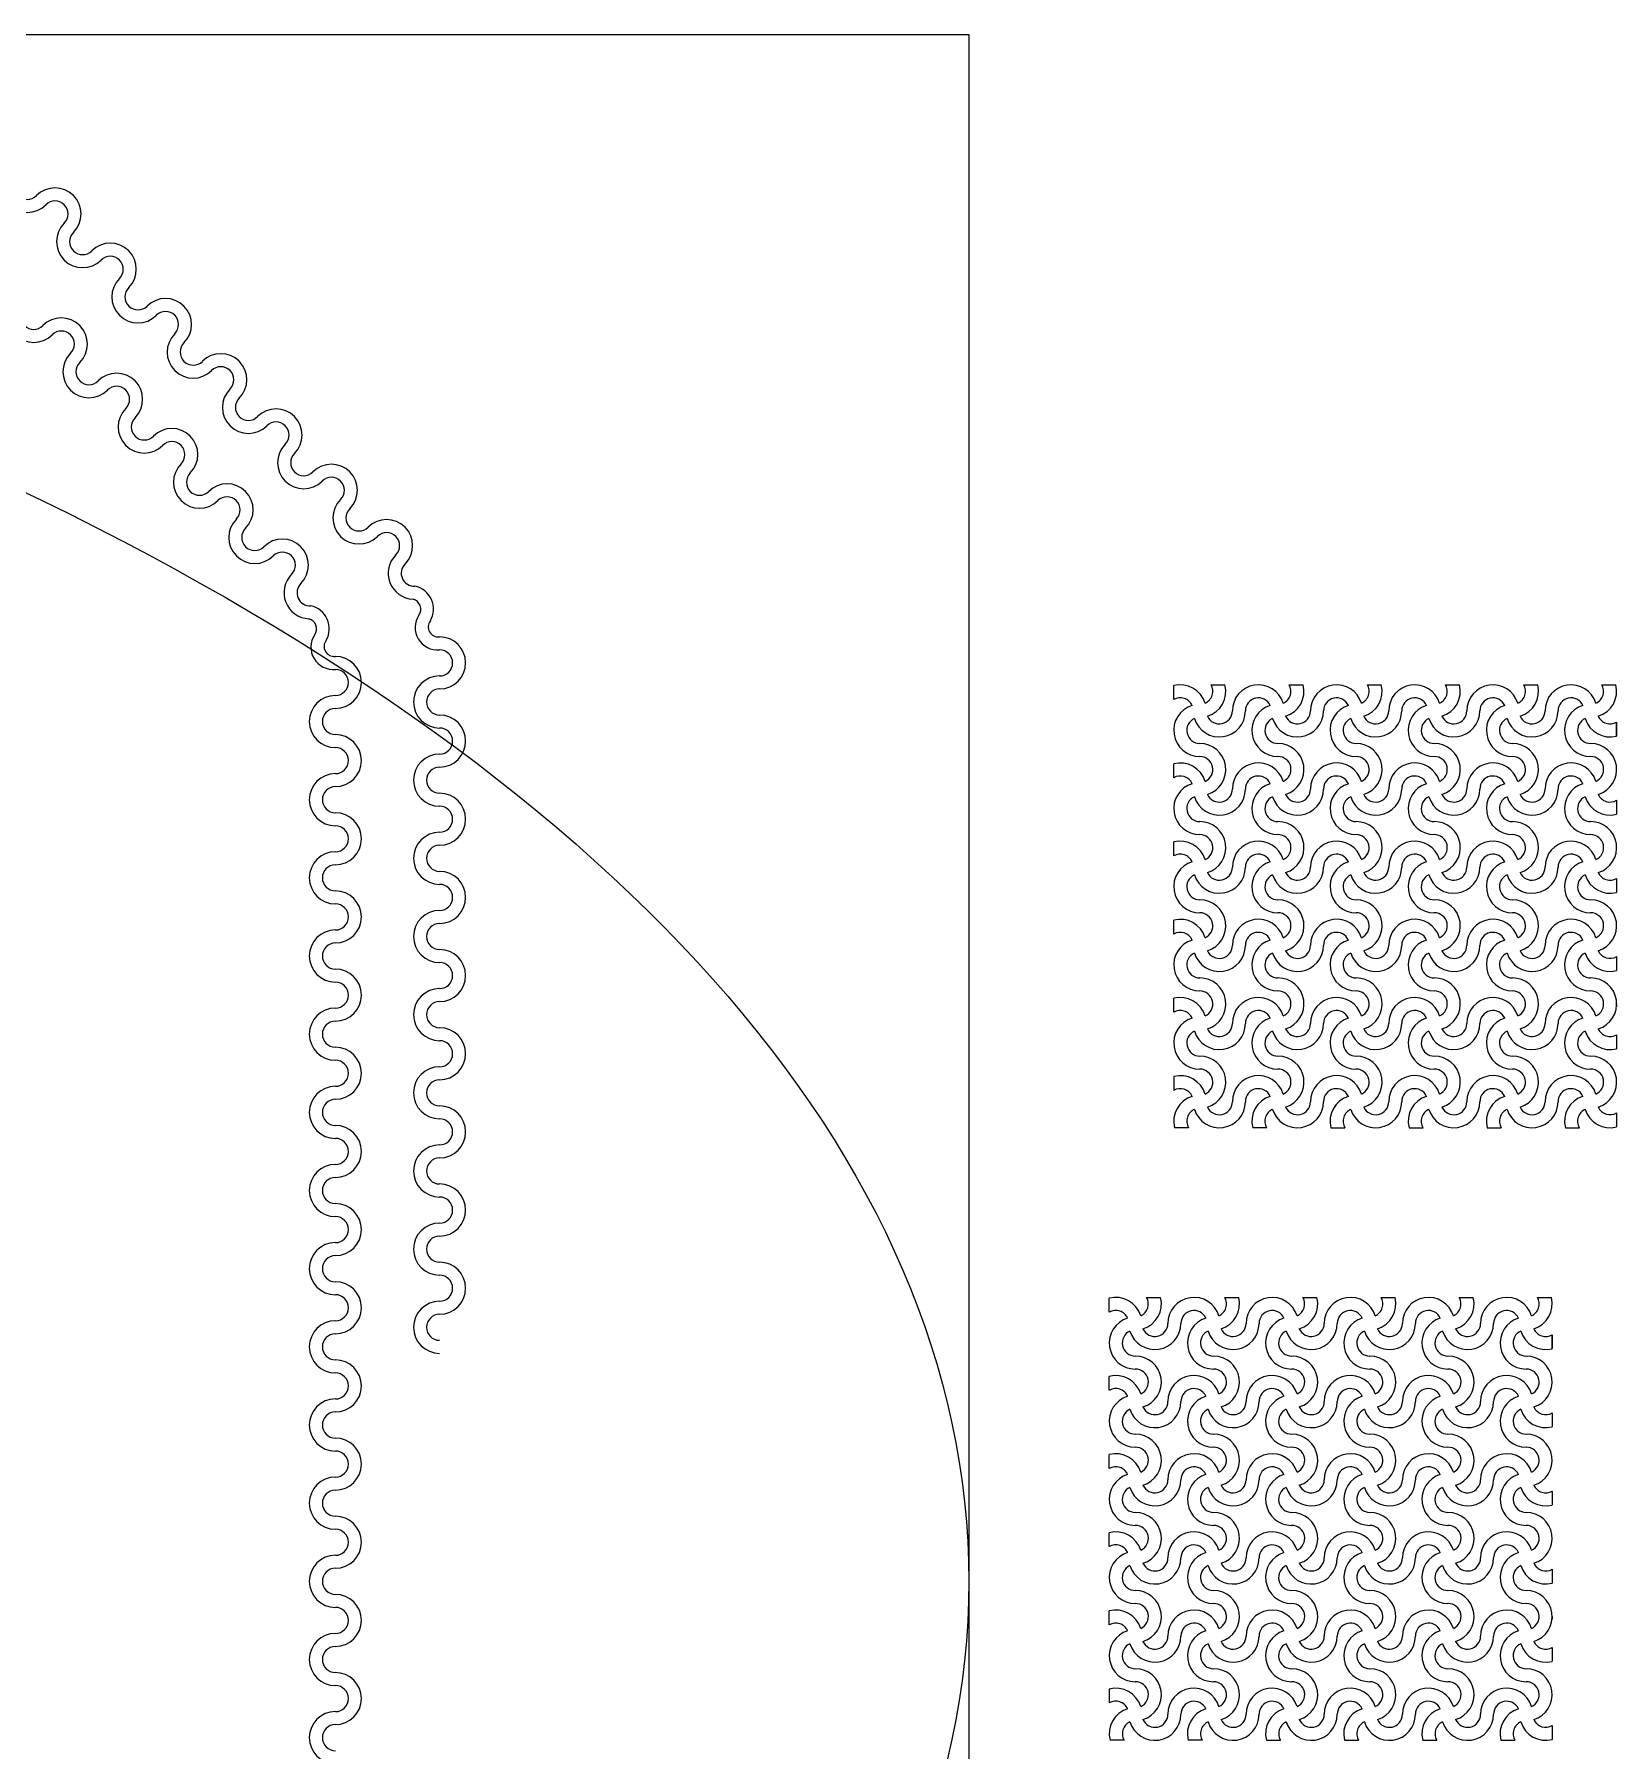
# Model space of a CAD drawing. Header units: millimetres. Extents: x 52779 to 53000, y 16171 to 16272.
# Drawn here: x 52950.6 to 52999.2, y 16213.3 to 16266 of the extents above; entities that cross this region are included whole.
import ezdxf

# ---------------------------------------------------------------- set-up
doc = ezdxf.new("R2010")
doc.units = ezdxf.units.MM
doc.header["$MEASUREMENT"] = 0
doc.layers.get('0').update_dxf_attribs({"color": 6})
doc.layers.add('MASK_1', color=255, linetype='Continuous')

msp = doc.modelspace()

# ---------------------------------------------------------------- linework, layer by layer
at = {"color": 0}
for p, q in [((52985.563, 16245.617), (52985.563, 16246.046)), ((52986.71, 16246.071), (52987.138, 16246.071)), ((52989.11, 16246.071), (52989.538, 16246.071)), ((52991.51, 16246.071), (52991.938, 16246.071)), ((52993.91, 16246.071), (52994.338, 16246.071)), ((52996.31, 16246.071), (52996.738, 16246.071)), ((52998.71, 16246.071), (52999.138, 16246.071)), ((52999.163, 16244.496), (52999.163, 16244.925)), ((52999.163, 16244.925), (52999.163, 16244.496)), ((52985.563, 16243.217), (52985.563, 16243.646)), ((52999.163, 16242.525), (52999.163, 16242.096)), ((52985.563, 16240.817), (52985.563, 16241.246)), ((52999.163, 16240.125), (52999.163, 16239.696)), ((52985.563, 16238.417), (52985.563, 16238.846)), ((52999.163, 16237.725), (52999.163, 16237.296)), ((52985.563, 16236.017), (52985.563, 16236.446)), ((52999.163, 16236.271), (52999.163, 16236.186)), ((52999.163, 16235.325), (52999.163, 16234.896)), ((52985.563, 16234.046), (52985.563, 16233.617)), ((52999.163, 16232.925), (52999.163, 16232.496)), ((52986.017, 16232.471), (52985.589, 16232.471)), ((52988.417, 16232.471), (52987.989, 16232.471)), ((52990.389, 16232.471), (52990.817, 16232.471)), ((52992.789, 16232.471), (52993.217, 16232.471)), ((52995.189, 16232.471), (52995.617, 16232.471)), ((52997.589, 16232.471), (52998.017, 16232.471)), ((52983.584, 16226.809), (52983.584, 16227.237)), ((52984.73, 16227.262), (52985.158, 16227.262)), ((52987.13, 16227.262), (52987.558, 16227.262)), ((52989.53, 16227.262), (52989.958, 16227.262)), ((52991.93, 16227.262), (52992.358, 16227.262)), ((52994.33, 16227.262), (52994.758, 16227.262)), ((52996.73, 16227.262), (52997.158, 16227.262)), ((52997.184, 16225.688), (52997.184, 16226.116)), ((52997.184, 16226.116), (52997.184, 16225.688)), ((52983.584, 16224.409), (52983.584, 16224.837)), ((52997.184, 16223.716), (52997.184, 16223.288)), ((52983.584, 16222.009), (52983.584, 16222.437)), ((52997.184, 16221.316), (52997.184, 16220.888)), ((52983.584, 16219.609), (52983.584, 16220.037)), ((52997.184, 16218.916), (52997.184, 16218.488)), ((52983.584, 16217.209), (52983.584, 16217.637)), ((52997.184, 16217.462), (52997.184, 16217.378)), ((52997.184, 16216.516), (52997.184, 16216.088)), ((52983.584, 16215.237), (52983.584, 16214.809)), ((52997.184, 16214.116), (52997.184, 16213.688)), ((52984.037, 16213.662), (52983.609, 16213.662)), ((52986.437, 16213.662), (52986.009, 16213.662)), ((52988.409, 16213.662), (52988.837, 16213.662)), ((52990.809, 16213.662), (52991.237, 16213.662)), ((52993.209, 16213.662), (52993.637, 16213.662)), ((52995.609, 16213.662), (52996.037, 16213.662))]:
    msp.add_line(p, q, dxfattribs=at)
msp.add_lwpolyline([(52779.271, 16266.044), (52979.271, 16266.044), (52979.271, 16171.044), (52779.271, 16171.044)], close=True)
msp.add_ellipse((52879.271, 16218.544), major_axis=(100, 0), ratio=0.475)
at = {"layer": 'MASK_1'}
for centre, radius, start, end in [((52950.365, 16261.377), 0.8, 135, 315), ((52950.365, 16261.377), 0.4, 135, 315), ((52951.214, 16260.529), 0.8, 315, 135), ((52951.214, 16260.529), 0.4, 315, 135), ((52952.063, 16259.68), 0.8, 135, 315), ((52952.063, 16259.68), 0.4, 135, 315), ((52952.911, 16258.832), 0.8, 315, 135), ((52952.911, 16258.832), 0.4, 315, 135), ((52953.76, 16257.983), 0.8, 135, 315), ((52953.76, 16257.983), 0.4, 135, 315), ((52950.56, 16257.383), 0.8, 135, 315), ((52950.56, 16257.383), 0.4, 135, 315), ((52954.608, 16257.135), 0.8, 315, 135), ((52954.608, 16257.135), 0.4, 315, 135), ((52951.408, 16256.535), 0.8, 315, 135), ((52951.408, 16256.535), 0.4, 315, 135), ((52955.457, 16256.286), 0.8, 135, 315), ((52955.457, 16256.286), 0.4, 135, 315), ((52952.257, 16255.686), 0.8, 135, 315), ((52952.257, 16255.686), 0.4, 135, 315), ((52956.305, 16255.438), 0.8, 315, 135), ((52953.105, 16254.838), 0.8, 315, 135), ((52956.305, 16255.438), 0.4, 315, 135), ((52953.105, 16254.838), 0.4, 315, 135), ((52957.154, 16254.589), 0.8, 135, 315), ((52957.154, 16254.589), 0.4, 135, 315), ((52953.954, 16253.989), 0.8, 135, 315), ((52953.954, 16253.989), 0.4, 135, 315), ((52958.002, 16253.741), 0.8, 315, 135), ((52954.802, 16253.141), 0.8, 315, 135), ((52958.002, 16253.741), 0.4, 315, 135), ((52954.802, 16253.141), 0.4, 315, 135), ((52958.851, 16252.892), 0.8, 135, 315), ((52955.651, 16252.292), 0.8, 135, 315), ((52958.851, 16252.892), 0.4, 135, 315), ((52959.699, 16252.044), 0.8, 315, 135), ((52955.651, 16252.292), 0.4, 135, 315), ((52956.499, 16251.444), 0.8, 315, 135), ((52959.699, 16252.044), 0.4, 315, 135), ((52956.499, 16251.444), 0.4, 315, 135), ((52960.548, 16251.195), 0.8, 135, 315), ((52957.348, 16250.595), 0.8, 135, 315), ((52960.548, 16251.195), 0.4, 135, 315), ((52961.396, 16250.346), 0.8, 315, 135), ((52957.348, 16250.595), 0.4, 135, 315), ((52961.396, 16250.346), 0.4, 315, 135), ((52958.196, 16249.746), 0.8, 315, 135), ((52958.196, 16249.746), 0.4, 315, 135), ((52962.245, 16249.498), 0.8, 135, 267.3559), ((52962.245, 16249.498), 0.4, 135, 272.9973), ((52959.045, 16248.898), 0.8, 135, 267.3559), ((52959.045, 16248.898), 0.4, 135, 272.9973), ((52962.117, 16248.395), 0.719, 330.1499, 78.0765), ((52958.917, 16247.795), 0.719, 330.1499, 78.0765), ((52962.126, 16248.391), 0.319, 325.6471, 75.1146), ((52958.926, 16247.791), 0.319, 325.6471, 75.1146), ((52962.96, 16247.829), 0.687, 146.2116, 275.2059), ((52962.984, 16247.85), 0.308, 142.3645, 277.1557), ((52959.76, 16247.229), 0.687, 146.2116, 275.2059), ((52959.784, 16247.25), 0.308, 142.3645, 277.1557), ((52963.023, 16246.744), 0.8, 270, 90), ((52959.823, 16246.144), 0.8, 270, 90), ((52963.023, 16246.744), 0.4, 270, 90), ((52959.823, 16246.144), 0.4, 270, 90), ((52963.023, 16245.544), 0.8, 90, 270), ((52963.023, 16245.544), 0.4, 90, 270), ((52985.763, 16245.271), 0.8, 17.1144, 104.4775), ((52986.363, 16245.871), 0.4, 294.2952, 30), ((52986.363, 16245.871), 0.8, 287.1144, 14.4775), ((52988.163, 16245.271), 0.8, 17.1144, 180), ((52988.763, 16245.871), 0.4, 294.2952, 30), ((52988.763, 16245.871), 0.8, 287.1144, 14.4775), ((52990.563, 16245.271), 0.8, 17.1144, 180), ((52991.163, 16245.871), 0.4, 294.2952, 30), ((52991.163, 16245.871), 0.8, 287.1144, 14.4775), ((52992.963, 16245.271), 0.8, 17.1144, 180), ((52993.563, 16245.871), 0.4, 294.2952, 30), ((52993.563, 16245.871), 0.8, 287.1144, 14.4775), ((52995.363, 16245.271), 0.8, 17.1144, 180), ((52995.963, 16245.871), 0.4, 294.2952, 30), ((52995.963, 16245.871), 0.8, 287.1144, 14.4775), ((52997.763, 16245.271), 0.8, 17.1144, 180), ((52998.363, 16245.871), 0.4, 294.2952, 30), ((52998.363, 16245.871), 0.8, 287.1144, 14.4775), ((52959.823, 16244.944), 0.8, 90, 270), ((52959.823, 16244.944), 0.4, 90, 270), ((52985.763, 16245.271), 0.4, 24.2952, 120), ((52986.363, 16244.671), 0.8, 107.1144, 270), ((52988.163, 16245.271), 0.4, 24.2952, 180), ((52988.763, 16244.671), 0.8, 107.1144, 270), ((52990.563, 16245.271), 0.4, 24.2952, 180), ((52991.163, 16244.671), 0.8, 107.1144, 270), ((52992.963, 16245.271), 0.4, 24.2952, 180), ((52993.563, 16244.671), 0.8, 107.1144, 270), ((52995.363, 16245.271), 0.4, 24.2952, 180), ((52995.963, 16244.671), 0.8, 107.1144, 270), ((52997.763, 16245.271), 0.4, 24.2952, 180), ((52998.363, 16244.671), 0.8, 107.1144, 270), ((52963.023, 16244.344), 0.8, 270, 90), ((52986.363, 16244.671), 0.4, 114.2952, 270), ((52986.963, 16245.271), 0.8, 197.1144, 0), ((52986.963, 16245.271), 0.4, 204.2952, 0), ((52988.763, 16244.671), 0.4, 114.2952, 270), ((52989.363, 16245.271), 0.8, 197.1144, 0), ((52989.363, 16245.271), 0.4, 204.2952, 0), ((52991.163, 16244.671), 0.4, 114.2952, 270), ((52991.763, 16245.271), 0.8, 197.1144, 0), ((52991.763, 16245.271), 0.4, 204.2952, 0), ((52993.563, 16244.671), 0.4, 114.2952, 270), ((52994.163, 16245.271), 0.8, 197.1144, 0), ((52994.163, 16245.271), 0.4, 204.2952, 0), ((52995.963, 16244.671), 0.4, 114.2952, 270), ((52996.563, 16245.271), 0.8, 197.1144, 0), ((52996.563, 16245.271), 0.4, 204.2952, 0), ((52998.363, 16244.671), 0.4, 114.2952, 270), ((52998.963, 16245.271), 0.8, 197.1144, 284.4775), ((52998.963, 16245.271), 0.4, 204.2952, 300), ((52959.823, 16243.744), 0.8, 270, 90), ((52963.023, 16244.344), 0.4, 270, 90), ((52986.363, 16243.471), 0.8, 287.1144, 90), ((52988.763, 16243.471), 0.8, 287.1144, 90), ((52991.163, 16243.471), 0.8, 287.1144, 90), ((52993.563, 16243.471), 0.8, 287.1144, 90), ((52995.963, 16243.471), 0.8, 287.1144, 90), ((52998.363, 16243.471), 0.8, 287.1144, 90), ((52959.823, 16243.744), 0.4, 270, 90), ((52963.023, 16243.144), 0.8, 90, 270), ((52986.363, 16243.471), 0.4, 294.2952, 90), ((52988.763, 16243.471), 0.4, 294.2952, 90), ((52991.163, 16243.471), 0.4, 294.2952, 90), ((52993.563, 16243.471), 0.4, 294.2952, 90), ((52995.963, 16243.471), 0.4, 294.2952, 90), ((52998.363, 16243.471), 0.4, 294.2952, 90), ((52959.823, 16242.544), 0.8, 90, 270), ((52963.023, 16243.144), 0.4, 90, 270), ((52985.763, 16242.871), 0.8, 17.1144, 104.4775), ((52985.763, 16242.871), 0.4, 24.2952, 120), ((52988.163, 16242.871), 0.8, 17.1144, 180), ((52988.163, 16242.871), 0.4, 24.2952, 180), ((52990.563, 16242.871), 0.8, 17.1144, 180), ((52990.563, 16242.871), 0.4, 24.2952, 180), ((52992.963, 16242.871), 0.8, 17.1144, 180), ((52992.963, 16242.871), 0.4, 24.2952, 180), ((52995.363, 16242.871), 0.8, 17.1144, 180), ((52995.363, 16242.871), 0.4, 24.2952, 180), ((52997.763, 16242.871), 0.8, 17.1144, 180), ((52997.763, 16242.871), 0.4, 24.2952, 180), ((52959.823, 16242.544), 0.4, 90, 270), ((52963.023, 16241.944), 0.8, 270, 90), ((52986.363, 16242.271), 0.8, 107.1144, 270), ((52986.963, 16242.871), 0.8, 197.1144, 0), ((52986.963, 16242.871), 0.4, 204.2952, 0), ((52988.763, 16242.271), 0.8, 107.1144, 270), ((52989.363, 16242.871), 0.8, 197.1144, 0), ((52989.363, 16242.871), 0.4, 204.2952, 0), ((52991.163, 16242.271), 0.8, 107.1144, 270), ((52991.763, 16242.871), 0.8, 197.1144, 0), ((52991.763, 16242.871), 0.4, 204.2952, 0), ((52993.563, 16242.271), 0.8, 107.1144, 270), ((52994.163, 16242.871), 0.8, 197.1144, 0), ((52994.163, 16242.871), 0.4, 204.2952, 0), ((52995.963, 16242.271), 0.8, 107.1144, 270), ((52996.563, 16242.871), 0.8, 197.1144, 0), ((52996.563, 16242.871), 0.4, 204.2952, 0), ((52998.363, 16242.271), 0.8, 107.1144, 270), ((52998.963, 16242.871), 0.4, 204.2952, 300), ((52959.823, 16241.344), 0.8, 270, 90), ((52963.023, 16241.944), 0.4, 270, 90), ((52986.363, 16242.271), 0.4, 114.2952, 270), ((52988.763, 16242.271), 0.4, 114.2952, 270), ((52991.163, 16242.271), 0.4, 114.2952, 270), ((52993.563, 16242.271), 0.4, 114.2952, 270), ((52995.963, 16242.271), 0.4, 114.2952, 270), ((52998.363, 16242.271), 0.4, 114.2952, 270), ((52998.963, 16242.871), 0.8, 197.1144, 284.4775), ((52959.823, 16241.344), 0.4, 270, 90), ((52986.363, 16241.071), 0.8, 287.1144, 90), ((52988.763, 16241.071), 0.8, 287.1144, 90), ((52991.163, 16241.071), 0.8, 287.1144, 90), ((52993.563, 16241.071), 0.8, 287.1144, 90), ((52995.963, 16241.071), 0.8, 287.1144, 90), ((52998.363, 16241.071), 0.8, 287.1144, 90), ((52963.023, 16240.744), 0.8, 90, 270), ((52963.023, 16240.744), 0.4, 90, 270), ((52985.763, 16240.471), 0.8, 17.1144, 104.4775), ((52986.363, 16241.071), 0.4, 294.2952, 90), ((52988.163, 16240.471), 0.8, 17.1144, 180), ((52988.763, 16241.071), 0.4, 294.2952, 90), ((52990.563, 16240.471), 0.8, 17.1144, 180), ((52991.163, 16241.071), 0.4, 294.2952, 90), ((52992.963, 16240.471), 0.8, 17.1144, 180), ((52993.563, 16241.071), 0.4, 294.2952, 90), ((52995.363, 16240.471), 0.8, 17.1144, 180), ((52995.963, 16241.071), 0.4, 294.2952, 90), ((52997.763, 16240.471), 0.8, 17.1144, 180), ((52998.363, 16241.071), 0.4, 294.2952, 90), ((52959.823, 16240.144), 0.8, 90, 270), ((52985.763, 16240.471), 0.4, 24.2952, 120), ((52986.363, 16239.871), 0.8, 107.1144, 270), ((52988.163, 16240.471), 0.4, 24.2952, 180), ((52988.763, 16239.871), 0.8, 107.1144, 270), ((52990.563, 16240.471), 0.4, 24.2952, 180), ((52991.163, 16239.871), 0.8, 107.1144, 270), ((52992.963, 16240.471), 0.4, 24.2952, 180), ((52993.563, 16239.871), 0.8, 107.1144, 270), ((52995.363, 16240.471), 0.4, 24.2952, 180), ((52995.963, 16239.871), 0.8, 107.1144, 270), ((52997.763, 16240.471), 0.4, 24.2952, 180), ((52998.363, 16239.871), 0.8, 107.1144, 270), ((52959.823, 16240.144), 0.4, 90, 270), ((52963.023, 16239.544), 0.8, 270, 90), ((52986.363, 16239.871), 0.4, 114.2952, 270), ((52986.963, 16240.471), 0.8, 197.1144, 0), ((52986.963, 16240.471), 0.4, 204.2952, 0), ((52988.763, 16239.871), 0.4, 114.2952, 270), ((52989.363, 16240.471), 0.8, 197.1144, 0), ((52989.363, 16240.471), 0.4, 204.2952, 0), ((52991.163, 16239.871), 0.4, 114.2952, 270), ((52991.763, 16240.471), 0.8, 197.1144, 0), ((52991.763, 16240.471), 0.4, 204.2952, 0), ((52993.563, 16239.871), 0.4, 114.2952, 270), ((52994.163, 16240.471), 0.8, 197.1144, 0), ((52994.163, 16240.471), 0.4, 204.2952, 0), ((52995.963, 16239.871), 0.4, 114.2952, 270), ((52996.563, 16240.471), 0.8, 197.1144, 0), ((52996.563, 16240.471), 0.4, 204.2952, 0), ((52998.363, 16239.871), 0.4, 114.2952, 270), ((52998.963, 16240.471), 0.8, 197.1144, 284.4775), ((52998.963, 16240.471), 0.4, 204.2952, 300), ((52959.823, 16238.944), 0.8, 270, 90), ((52963.023, 16239.544), 0.4, 270, 90), ((52959.823, 16238.944), 0.4, 270, 90), ((52963.023, 16238.344), 0.8, 90, 270), ((52986.363, 16238.671), 0.8, 287.1144, 90), ((52986.363, 16238.671), 0.4, 294.2952, 90), ((52988.763, 16238.671), 0.8, 287.1144, 90), ((52988.763, 16238.671), 0.4, 294.2952, 90), ((52991.163, 16238.671), 0.8, 287.1144, 90), ((52991.163, 16238.671), 0.4, 294.2952, 90), ((52993.563, 16238.671), 0.8, 287.1144, 90), ((52993.563, 16238.671), 0.4, 294.2952, 90), ((52995.963, 16238.671), 0.8, 287.1144, 90), ((52995.963, 16238.671), 0.4, 294.2952, 90), ((52998.363, 16238.671), 0.8, 287.1144, 90), ((52998.363, 16238.671), 0.4, 294.2952, 90), ((52959.823, 16237.744), 0.8, 90, 270), ((52963.023, 16238.344), 0.4, 90, 270), ((52985.763, 16238.071), 0.8, 17.1144, 104.4775), ((52985.763, 16238.071), 0.4, 24.2952, 120), ((52988.163, 16238.071), 0.8, 17.1144, 180), ((52988.163, 16238.071), 0.4, 24.2952, 180), ((52990.563, 16238.071), 0.8, 17.1144, 180), ((52990.563, 16238.071), 0.4, 24.2952, 180), ((52992.963, 16238.071), 0.8, 17.1144, 180), ((52992.963, 16238.071), 0.4, 24.2952, 180), ((52995.363, 16238.071), 0.8, 17.1144, 180), ((52995.363, 16238.071), 0.4, 24.2952, 180), ((52997.763, 16238.071), 0.8, 17.1144, 180), ((52997.763, 16238.071), 0.4, 24.2952, 180), ((52959.823, 16237.744), 0.4, 90, 270), ((52963.023, 16237.144), 0.8, 270, 90), ((52986.363, 16237.471), 0.8, 107.1144, 270), ((52986.963, 16238.071), 0.8, 197.1144, 0), ((52986.963, 16238.071), 0.4, 204.2952, 0), ((52988.763, 16237.471), 0.8, 107.1144, 270), ((52989.363, 16238.071), 0.8, 197.1144, 0), ((52989.363, 16238.071), 0.4, 204.2952, 0), ((52991.163, 16237.471), 0.8, 107.1144, 270), ((52991.763, 16238.071), 0.8, 197.1144, 0), ((52991.763, 16238.071), 0.4, 204.2952, 0), ((52993.563, 16237.471), 0.8, 107.1144, 270), ((52994.163, 16238.071), 0.8, 197.1144, 0), ((52994.163, 16238.071), 0.4, 204.2952, 0), ((52995.963, 16237.471), 0.8, 107.1144, 270), ((52996.563, 16238.071), 0.8, 197.1144, 0), ((52996.563, 16238.071), 0.4, 204.2952, 0), ((52998.363, 16237.471), 0.8, 107.1144, 270), ((52963.023, 16237.144), 0.4, 270, 90), ((52986.363, 16237.471), 0.4, 114.2952, 270), ((52988.763, 16237.471), 0.4, 114.2952, 270), ((52991.163, 16237.471), 0.4, 114.2952, 270), ((52993.563, 16237.471), 0.4, 114.2952, 270), ((52995.963, 16237.471), 0.4, 114.2952, 270), ((52998.363, 16237.471), 0.4, 114.2952, 270), ((52998.963, 16238.071), 0.8, 197.1144, 284.4775), ((52998.963, 16238.071), 0.4, 204.2952, 300), ((52959.823, 16236.544), 0.8, 270, 90), ((52959.823, 16236.544), 0.4, 270, 90), ((52986.363, 16236.271), 0.8, 287.1144, 90), ((52988.763, 16236.271), 0.8, 287.1144, 90), ((52991.163, 16236.271), 0.8, 287.1144, 90), ((52993.563, 16236.271), 0.8, 287.1144, 90), ((52995.963, 16236.271), 0.8, 287.1144, 90), ((52998.363, 16236.271), 0.8, 287.1144, 90), ((52963.023, 16235.944), 0.8, 90, 270), ((52963.023, 16235.944), 0.4, 90, 270), ((52985.763, 16235.671), 0.8, 17.1144, 104.4775), ((52986.363, 16236.271), 0.4, 294.2952, 90), ((52988.163, 16235.671), 0.8, 17.1144, 180), ((52988.763, 16236.271), 0.4, 294.2952, 90), ((52990.563, 16235.671), 0.8, 17.1144, 180), ((52991.163, 16236.271), 0.4, 294.2952, 90), ((52992.963, 16235.671), 0.8, 17.1144, 180), ((52993.563, 16236.271), 0.4, 294.2952, 90), ((52995.363, 16235.671), 0.8, 17.1144, 180), ((52995.963, 16236.271), 0.4, 294.2952, 90), ((52997.763, 16235.671), 0.8, 17.1144, 180), ((52998.363, 16236.271), 0.4, 294.2952, 90), ((52959.823, 16235.344), 0.8, 90, 270), ((52985.763, 16235.671), 0.4, 24.2952, 120), ((52986.363, 16235.071), 0.8, 107.1144, 270), ((52988.163, 16235.671), 0.4, 24.2952, 180), ((52988.763, 16235.071), 0.8, 107.1144, 270), ((52990.563, 16235.671), 0.4, 24.2952, 180), ((52991.163, 16235.071), 0.8, 107.1144, 270), ((52992.963, 16235.671), 0.4, 24.2952, 180), ((52993.563, 16235.071), 0.8, 107.1144, 270), ((52995.363, 16235.671), 0.4, 24.2952, 180), ((52995.963, 16235.071), 0.8, 107.1144, 270), ((52997.763, 16235.671), 0.4, 24.2952, 180), ((52998.363, 16235.071), 0.8, 107.1144, 270), ((52959.823, 16235.344), 0.4, 90, 270), ((52963.023, 16234.744), 0.8, 270, 90), ((52986.363, 16235.071), 0.4, 114.2952, 270), ((52986.963, 16235.671), 0.8, 197.1144, 0), ((52986.963, 16235.671), 0.4, 204.2952, 0), ((52988.763, 16235.071), 0.4, 114.2952, 270), ((52989.363, 16235.671), 0.8, 197.1144, 0), ((52989.363, 16235.671), 0.4, 204.2952, 0), ((52991.163, 16235.071), 0.4, 114.2952, 270), ((52991.763, 16235.671), 0.8, 197.1144, 0), ((52991.763, 16235.671), 0.4, 204.2952, 0), ((52993.563, 16235.071), 0.4, 114.2952, 270), ((52994.163, 16235.671), 0.8, 197.1144, 0), ((52994.163, 16235.671), 0.4, 204.2952, 0), ((52995.963, 16235.071), 0.4, 114.2952, 270), ((52996.563, 16235.671), 0.8, 197.1144, 0), ((52996.563, 16235.671), 0.4, 204.2952, 0), ((52998.363, 16235.071), 0.4, 114.2952, 270), ((52998.963, 16235.671), 0.8, 197.1144, 284.4775), ((52998.963, 16235.671), 0.4, 204.2952, 300), ((52959.823, 16234.144), 0.8, 270, 90), ((52963.023, 16234.744), 0.4, 270, 90), ((52959.823, 16234.144), 0.4, 270, 90), ((52963.023, 16233.544), 0.8, 90, 270), ((52986.363, 16233.871), 0.8, 287.1144, 90), ((52986.363, 16233.871), 0.4, 294.2952, 90), ((52988.763, 16233.871), 0.8, 287.1144, 90), ((52988.763, 16233.871), 0.4, 294.2952, 90), ((52991.163, 16233.871), 0.8, 287.1144, 90), ((52991.163, 16233.871), 0.4, 294.2952, 90), ((52993.563, 16233.871), 0.8, 287.1144, 90), ((52993.563, 16233.871), 0.4, 294.2952, 90), ((52995.963, 16233.871), 0.8, 287.1144, 90), ((52995.963, 16233.871), 0.4, 294.2952, 90), ((52998.363, 16233.871), 0.8, 287.1144, 90), ((52998.363, 16233.871), 0.4, 294.2952, 90), ((52959.823, 16232.944), 0.8, 90, 270), ((52963.023, 16233.544), 0.4, 90, 270), ((52985.763, 16233.271), 0.8, 17.1144, 104.4775), ((52988.163, 16233.271), 0.8, 17.1144, 180), ((52990.563, 16233.271), 0.8, 17.1144, 180), ((52992.963, 16233.271), 0.8, 17.1144, 180), ((52995.363, 16233.271), 0.8, 17.1144, 180), ((52997.763, 16233.271), 0.8, 17.1144, 180), ((52959.823, 16232.944), 0.4, 90, 270), ((52985.763, 16233.271), 0.4, 24.2952, 120), ((52986.363, 16232.671), 0.8, 107.1144, 194.4775), ((52986.963, 16233.271), 0.8, 197.1144, 0), ((52986.963, 16233.271), 0.4, 204.2952, 0), ((52988.163, 16233.271), 0.4, 24.2952, 180), ((52988.763, 16232.671), 0.8, 107.1144, 194.4775), ((52989.363, 16233.271), 0.8, 197.1144, 0), ((52989.363, 16233.271), 0.4, 204.2952, 0), ((52990.563, 16233.271), 0.4, 24.2952, 180), ((52991.163, 16232.671), 0.8, 107.1144, 194.4775), ((52991.763, 16233.271), 0.8, 197.1144, 0), ((52991.763, 16233.271), 0.4, 204.2952, 0), ((52992.963, 16233.271), 0.4, 24.2952, 180), ((52993.563, 16232.671), 0.8, 107.1144, 194.4775), ((52994.163, 16233.271), 0.8, 197.1144, 0), ((52994.163, 16233.271), 0.4, 204.2952, 0), ((52995.363, 16233.271), 0.4, 24.2952, 180), ((52995.963, 16232.671), 0.8, 107.1144, 194.4775), ((52996.563, 16233.271), 0.8, 197.1144, 0), ((52996.563, 16233.271), 0.4, 204.2952, 0), ((52997.763, 16233.271), 0.4, 24.2952, 180), ((52998.363, 16232.671), 0.8, 107.1144, 194.4775), ((52963.023, 16232.344), 0.8, 270, 90), ((52963.023, 16232.344), 0.4, 270, 90), ((52986.363, 16232.671), 0.4, 114.2952, 210), ((52988.763, 16232.671), 0.4, 114.2952, 210), ((52991.163, 16232.671), 0.4, 114.2952, 210), ((52993.563, 16232.671), 0.4, 114.2952, 210), ((52995.963, 16232.671), 0.4, 114.2952, 210), ((52998.363, 16232.671), 0.4, 114.2952, 210), ((52998.963, 16233.271), 0.8, 197.1144, 284.4775), ((52998.963, 16233.271), 0.4, 204.2952, 300), ((52959.823, 16231.744), 0.8, 270, 90), ((52959.823, 16231.744), 0.4, 270, 90), ((52963.023, 16231.144), 0.8, 90, 270), ((52959.823, 16230.544), 0.8, 90, 270), ((52963.023, 16231.144), 0.4, 90, 270), ((52959.823, 16230.544), 0.4, 90, 270), ((52963.023, 16229.944), 0.8, 270, 90), ((52959.823, 16229.344), 0.8, 270, 90), ((52963.023, 16229.944), 0.4, 270, 90), ((52959.823, 16229.344), 0.4, 270, 90), ((52963.023, 16228.744), 0.8, 90, 270), ((52963.023, 16228.744), 0.4, 90, 270), ((52959.823, 16228.144), 0.8, 90, 270), ((52959.823, 16228.144), 0.4, 90, 270), ((52963.023, 16227.544), 0.8, 270, 90), ((52963.023, 16227.544), 0.4, 270, 90), ((52959.823, 16226.944), 0.8, 270, 90), ((52959.823, 16226.944), 0.4, 270, 90), ((52963.023, 16226.344), 0.8, 90, 270), ((52983.784, 16226.462), 0.8, 17.1144, 104.4775), ((52983.784, 16226.462), 0.4, 24.2952, 120), ((52984.384, 16227.062), 0.4, 294.2952, 30), ((52984.384, 16227.062), 0.8, 287.1144, 14.4775), ((52986.184, 16226.462), 0.8, 17.1144, 180), ((52986.184, 16226.462), 0.4, 24.2952, 180), ((52986.784, 16227.062), 0.4, 294.2952, 30), ((52986.784, 16227.062), 0.8, 287.1144, 14.4775), ((52988.584, 16226.462), 0.8, 17.1144, 180), ((52988.584, 16226.462), 0.4, 24.2952, 180), ((52989.184, 16227.062), 0.4, 294.2952, 30), ((52989.184, 16227.062), 0.8, 287.1144, 14.4775), ((52990.984, 16226.462), 0.8, 17.1144, 180), ((52990.984, 16226.462), 0.4, 24.2952, 180), ((52991.584, 16227.062), 0.4, 294.2952, 30), ((52991.584, 16227.062), 0.8, 287.1144, 14.4775), ((52993.384, 16226.462), 0.8, 17.1144, 180), ((52993.384, 16226.462), 0.4, 24.2952, 180), ((52993.984, 16227.062), 0.4, 294.2952, 30), ((52993.984, 16227.062), 0.8, 287.1144, 14.4775), ((52995.784, 16226.462), 0.8, 17.1144, 180), ((52995.784, 16226.462), 0.4, 24.2952, 180), ((52996.384, 16227.062), 0.4, 294.2952, 30), ((52996.384, 16227.062), 0.8, 287.1144, 14.4775), ((52959.823, 16225.744), 0.8, 90, 270), ((52963.023, 16226.344), 0.4, 90, 270), ((52984.384, 16225.862), 0.8, 107.1144, 270), ((52984.984, 16226.462), 0.8, 197.1144, 0), ((52984.984, 16226.462), 0.4, 204.2952, 0), ((52986.784, 16225.862), 0.8, 107.1144, 270), ((52987.384, 16226.462), 0.8, 197.1144, 0), ((52987.384, 16226.462), 0.4, 204.2952, 0), ((52989.184, 16225.862), 0.8, 107.1144, 270), ((52989.784, 16226.462), 0.8, 197.1144, 0), ((52989.784, 16226.462), 0.4, 204.2952, 0), ((52991.584, 16225.862), 0.8, 107.1144, 270), ((52992.184, 16226.462), 0.8, 197.1144, 0), ((52992.184, 16226.462), 0.4, 204.2952, 0), ((52993.984, 16225.862), 0.8, 107.1144, 270), ((52994.584, 16226.462), 0.8, 197.1144, 0), ((52994.584, 16226.462), 0.4, 204.2952, 0), ((52996.384, 16225.862), 0.8, 107.1144, 270), ((52959.823, 16225.744), 0.4, 90, 270), ((52984.384, 16225.862), 0.4, 114.2952, 270), ((52986.784, 16225.862), 0.4, 114.2952, 270), ((52989.184, 16225.862), 0.4, 114.2952, 270), ((52991.584, 16225.862), 0.4, 114.2952, 270), ((52993.984, 16225.862), 0.4, 114.2952, 270), ((52996.384, 16225.862), 0.4, 114.2952, 270), ((52996.984, 16226.462), 0.8, 197.1144, 284.4775), ((52996.984, 16226.462), 0.4, 204.2952, 300), ((52959.823, 16224.544), 0.8, 270, 90), ((52984.384, 16224.662), 0.8, 287.1144, 90), ((52986.784, 16224.662), 0.8, 287.1144, 90), ((52989.184, 16224.662), 0.8, 287.1144, 90), ((52991.584, 16224.662), 0.8, 287.1144, 90), ((52993.984, 16224.662), 0.8, 287.1144, 90), ((52996.384, 16224.662), 0.8, 287.1144, 90), ((52959.823, 16224.544), 0.4, 270, 90), ((52983.784, 16224.062), 0.8, 17.1144, 104.4775), ((52984.384, 16224.662), 0.4, 294.2952, 90), ((52986.184, 16224.062), 0.8, 17.1144, 180), ((52986.784, 16224.662), 0.4, 294.2952, 90), ((52988.584, 16224.062), 0.8, 17.1144, 180), ((52989.184, 16224.662), 0.4, 294.2952, 90), ((52990.984, 16224.062), 0.8, 17.1144, 180), ((52991.584, 16224.662), 0.4, 294.2952, 90), ((52993.384, 16224.062), 0.8, 17.1144, 180), ((52993.984, 16224.662), 0.4, 294.2952, 90), ((52995.784, 16224.062), 0.8, 17.1144, 180), ((52996.384, 16224.662), 0.4, 294.2952, 90), ((52983.784, 16224.062), 0.4, 24.2952, 120), ((52984.384, 16223.462), 0.8, 107.1144, 270), ((52986.184, 16224.062), 0.4, 24.2952, 180), ((52986.784, 16223.462), 0.8, 107.1144, 270), ((52988.584, 16224.062), 0.4, 24.2952, 180), ((52989.184, 16223.462), 0.8, 107.1144, 270), ((52990.984, 16224.062), 0.4, 24.2952, 180), ((52991.584, 16223.462), 0.8, 107.1144, 270), ((52993.384, 16224.062), 0.4, 24.2952, 180), ((52993.984, 16223.462), 0.8, 107.1144, 270), ((52995.784, 16224.062), 0.4, 24.2952, 180), ((52996.384, 16223.462), 0.8, 107.1144, 270), ((52959.823, 16223.344), 0.8, 90, 270), ((52959.823, 16223.344), 0.4, 90, 270), ((52984.384, 16223.462), 0.4, 114.2952, 270), ((52984.984, 16224.062), 0.8, 197.1144, 0), ((52984.984, 16224.062), 0.4, 204.2952, 0), ((52986.784, 16223.462), 0.4, 114.2952, 270), ((52987.384, 16224.062), 0.8, 197.1144, 0), ((52987.384, 16224.062), 0.4, 204.2952, 0), ((52989.184, 16223.462), 0.4, 114.2952, 270), ((52989.784, 16224.062), 0.8, 197.1144, 0), ((52989.784, 16224.062), 0.4, 204.2952, 0), ((52991.584, 16223.462), 0.4, 114.2952, 270), ((52992.184, 16224.062), 0.8, 197.1144, 0), ((52992.184, 16224.062), 0.4, 204.2952, 0), ((52993.984, 16223.462), 0.4, 114.2952, 270), ((52994.584, 16224.062), 0.8, 197.1144, 0), ((52994.584, 16224.062), 0.4, 204.2952, 0), ((52996.384, 16223.462), 0.4, 114.2952, 270), ((52996.984, 16224.062), 0.8, 197.1144, 284.4775), ((52996.984, 16224.062), 0.4, 204.2952, 300), ((52959.823, 16222.144), 0.8, 270, 90), ((52984.384, 16222.262), 0.8, 287.1144, 90), ((52984.384, 16222.262), 0.4, 294.2952, 90), ((52986.784, 16222.262), 0.8, 287.1144, 90), ((52986.784, 16222.262), 0.4, 294.2952, 90), ((52989.184, 16222.262), 0.8, 287.1144, 90), ((52989.184, 16222.262), 0.4, 294.2952, 90), ((52991.584, 16222.262), 0.8, 287.1144, 90), ((52991.584, 16222.262), 0.4, 294.2952, 90), ((52993.984, 16222.262), 0.8, 287.1144, 90), ((52993.984, 16222.262), 0.4, 294.2952, 90), ((52996.384, 16222.262), 0.8, 287.1144, 90), ((52996.384, 16222.262), 0.4, 294.2952, 90), ((52959.823, 16222.144), 0.4, 270, 90), ((52983.784, 16221.662), 0.8, 17.1144, 104.4775), ((52986.184, 16221.662), 0.8, 17.1144, 180), ((52988.584, 16221.662), 0.8, 17.1144, 180), ((52990.984, 16221.662), 0.8, 17.1144, 180), ((52993.384, 16221.662), 0.8, 17.1144, 180), ((52995.784, 16221.662), 0.8, 17.1144, 180), ((52959.823, 16220.944), 0.8, 90, 270), ((52983.784, 16221.662), 0.4, 24.2952, 120), ((52984.384, 16221.062), 0.8, 107.1144, 270), ((52984.984, 16221.662), 0.8, 197.1144, 0), ((52984.984, 16221.662), 0.4, 204.2952, 0), ((52986.184, 16221.662), 0.4, 24.2952, 180), ((52986.784, 16221.062), 0.8, 107.1144, 270), ((52987.384, 16221.662), 0.8, 197.1144, 0), ((52987.384, 16221.662), 0.4, 204.2952, 0), ((52988.584, 16221.662), 0.4, 24.2952, 180), ((52989.184, 16221.062), 0.8, 107.1144, 270), ((52989.784, 16221.662), 0.8, 197.1144, 0), ((52989.784, 16221.662), 0.4, 204.2952, 0), ((52990.984, 16221.662), 0.4, 24.2952, 180), ((52991.584, 16221.062), 0.8, 107.1144, 270), ((52992.184, 16221.662), 0.8, 197.1144, 0), ((52992.184, 16221.662), 0.4, 204.2952, 0), ((52993.384, 16221.662), 0.4, 24.2952, 180), ((52993.984, 16221.062), 0.8, 107.1144, 270), ((52994.584, 16221.662), 0.8, 197.1144, 0), ((52994.584, 16221.662), 0.4, 204.2952, 0), ((52995.784, 16221.662), 0.4, 24.2952, 180), ((52996.384, 16221.062), 0.8, 107.1144, 270), ((52959.823, 16220.944), 0.4, 90, 270), ((52984.384, 16221.062), 0.4, 114.2952, 270), ((52986.784, 16221.062), 0.4, 114.2952, 270), ((52989.184, 16221.062), 0.4, 114.2952, 270), ((52991.584, 16221.062), 0.4, 114.2952, 270), ((52993.984, 16221.062), 0.4, 114.2952, 270), ((52996.384, 16221.062), 0.4, 114.2952, 270), ((52996.984, 16221.662), 0.8, 197.1144, 284.4775), ((52996.984, 16221.662), 0.4, 204.2952, 300), ((52959.823, 16219.744), 0.8, 270, 90), ((52984.384, 16219.862), 0.8, 287.1144, 90), ((52986.784, 16219.862), 0.8, 287.1144, 90), ((52989.184, 16219.862), 0.8, 287.1144, 90), ((52991.584, 16219.862), 0.8, 287.1144, 90), ((52993.984, 16219.862), 0.8, 287.1144, 90), ((52996.384, 16219.862), 0.8, 287.1144, 90), ((52959.823, 16219.744), 0.4, 270, 90), ((52983.784, 16219.262), 0.8, 17.1144, 104.4775), ((52984.384, 16219.862), 0.4, 294.2952, 90), ((52986.184, 16219.262), 0.8, 17.1144, 180), ((52986.784, 16219.862), 0.4, 294.2952, 90), ((52988.584, 16219.262), 0.8, 17.1144, 180), ((52989.184, 16219.862), 0.4, 294.2952, 90), ((52990.984, 16219.262), 0.8, 17.1144, 180), ((52991.584, 16219.862), 0.4, 294.2952, 90), ((52993.384, 16219.262), 0.8, 17.1144, 180), ((52993.984, 16219.862), 0.4, 294.2952, 90), ((52995.784, 16219.262), 0.8, 17.1144, 180), ((52996.384, 16219.862), 0.4, 294.2952, 90), ((52983.784, 16219.262), 0.4, 24.2952, 120), ((52986.184, 16219.262), 0.4, 24.2952, 180), ((52988.584, 16219.262), 0.4, 24.2952, 180), ((52990.984, 16219.262), 0.4, 24.2952, 180), ((52993.384, 16219.262), 0.4, 24.2952, 180), ((52995.784, 16219.262), 0.4, 24.2952, 180), ((52959.823, 16218.544), 0.8, 90, 270), ((52984.384, 16218.662), 0.8, 107.1144, 270), ((52984.384, 16218.662), 0.4, 114.2952, 270), ((52984.984, 16219.262), 0.8, 197.1144, 0), ((52984.984, 16219.262), 0.4, 204.2952, 0), ((52986.784, 16218.662), 0.8, 107.1144, 270), ((52986.784, 16218.662), 0.4, 114.2952, 270), ((52987.384, 16219.262), 0.8, 197.1144, 0), ((52987.384, 16219.262), 0.4, 204.2952, 0), ((52989.184, 16218.662), 0.8, 107.1144, 270), ((52989.184, 16218.662), 0.4, 114.2952, 270), ((52989.784, 16219.262), 0.8, 197.1144, 0), ((52989.784, 16219.262), 0.4, 204.2952, 0), ((52991.584, 16218.662), 0.8, 107.1144, 270), ((52991.584, 16218.662), 0.4, 114.2952, 270), ((52992.184, 16219.262), 0.8, 197.1144, 0), ((52992.184, 16219.262), 0.4, 204.2952, 0), ((52993.984, 16218.662), 0.8, 107.1144, 270), ((52993.984, 16218.662), 0.4, 114.2952, 270), ((52994.584, 16219.262), 0.8, 197.1144, 0), ((52994.584, 16219.262), 0.4, 204.2952, 0), ((52996.384, 16218.662), 0.8, 107.1144, 270), ((52996.384, 16218.662), 0.4, 114.2952, 270), ((52996.984, 16219.262), 0.8, 197.1144, 284.4775), ((52996.984, 16219.262), 0.4, 204.2952, 300), ((52959.823, 16218.544), 0.4, 90, 270), ((52959.823, 16217.344), 0.8, 270, 90), ((52984.384, 16217.462), 0.8, 287.1144, 90), ((52986.784, 16217.462), 0.8, 287.1144, 90), ((52989.184, 16217.462), 0.8, 287.1144, 90), ((52991.584, 16217.462), 0.8, 287.1144, 90), ((52993.984, 16217.462), 0.8, 287.1144, 90), ((52996.384, 16217.462), 0.8, 287.1144, 90), ((52959.823, 16217.344), 0.4, 270, 90), ((52983.784, 16216.862), 0.8, 17.1144, 104.4775), ((52984.384, 16217.462), 0.4, 294.2952, 90), ((52986.184, 16216.862), 0.8, 17.1144, 180), ((52986.784, 16217.462), 0.4, 294.2952, 90), ((52988.584, 16216.862), 0.8, 17.1144, 180), ((52989.184, 16217.462), 0.4, 294.2952, 90), ((52990.984, 16216.862), 0.8, 17.1144, 180), ((52991.584, 16217.462), 0.4, 294.2952, 90), ((52993.384, 16216.862), 0.8, 17.1144, 180), ((52993.984, 16217.462), 0.4, 294.2952, 90), ((52995.784, 16216.862), 0.8, 17.1144, 180), ((52996.384, 16217.462), 0.4, 294.2952, 90), ((52959.823, 16216.144), 0.8, 90, 270), ((52983.784, 16216.862), 0.4, 24.2952, 120), ((52984.384, 16216.262), 0.8, 107.1144, 270), ((52984.984, 16216.862), 0.8, 197.1144, 0), ((52984.984, 16216.862), 0.4, 204.2952, 0), ((52986.184, 16216.862), 0.4, 24.2952, 180), ((52986.784, 16216.262), 0.8, 107.1144, 270), ((52987.384, 16216.862), 0.8, 197.1144, 0), ((52987.384, 16216.862), 0.4, 204.2952, 0), ((52988.584, 16216.862), 0.4, 24.2952, 180), ((52989.184, 16216.262), 0.8, 107.1144, 270), ((52989.784, 16216.862), 0.8, 197.1144, 0), ((52989.784, 16216.862), 0.4, 204.2952, 0), ((52990.984, 16216.862), 0.4, 24.2952, 180), ((52991.584, 16216.262), 0.8, 107.1144, 270), ((52992.184, 16216.862), 0.8, 197.1144, 0), ((52992.184, 16216.862), 0.4, 204.2952, 0), ((52993.384, 16216.862), 0.4, 24.2952, 180), ((52993.984, 16216.262), 0.8, 107.1144, 270), ((52994.584, 16216.862), 0.8, 197.1144, 0), ((52994.584, 16216.862), 0.4, 204.2952, 0), ((52995.784, 16216.862), 0.4, 24.2952, 180), ((52996.384, 16216.262), 0.8, 107.1144, 270), ((52959.823, 16216.144), 0.4, 90, 270), ((52984.384, 16216.262), 0.4, 114.2952, 270), ((52986.784, 16216.262), 0.4, 114.2952, 270), ((52989.184, 16216.262), 0.4, 114.2952, 270), ((52991.584, 16216.262), 0.4, 114.2952, 270), ((52993.984, 16216.262), 0.4, 114.2952, 270), ((52996.384, 16216.262), 0.4, 114.2952, 270), ((52996.984, 16216.862), 0.8, 197.1144, 284.4775), ((52996.984, 16216.862), 0.4, 204.2952, 300), ((52984.384, 16215.062), 0.8, 287.1144, 90), ((52986.784, 16215.062), 0.8, 287.1144, 90), ((52989.184, 16215.062), 0.8, 287.1144, 90), ((52991.584, 16215.062), 0.8, 287.1144, 90), ((52993.984, 16215.062), 0.8, 287.1144, 90), ((52996.384, 16215.062), 0.8, 287.1144, 90), ((52959.823, 16214.944), 0.8, 270, 90), ((52959.823, 16214.944), 0.4, 270, 90), ((52984.384, 16215.062), 0.4, 294.2952, 90), ((52986.784, 16215.062), 0.4, 294.2952, 90), ((52989.184, 16215.062), 0.4, 294.2952, 90), ((52991.584, 16215.062), 0.4, 294.2952, 90), ((52993.984, 16215.062), 0.4, 294.2952, 90), ((52996.384, 16215.062), 0.4, 294.2952, 90), ((52983.784, 16214.462), 0.8, 17.1144, 104.4775), ((52983.784, 16214.462), 0.4, 24.2952, 120), ((52986.184, 16214.462), 0.8, 17.1144, 180), ((52986.184, 16214.462), 0.4, 24.2952, 180), ((52988.584, 16214.462), 0.8, 17.1144, 180), ((52988.584, 16214.462), 0.4, 24.2952, 180), ((52990.984, 16214.462), 0.8, 17.1144, 180), ((52990.984, 16214.462), 0.4, 24.2952, 180), ((52993.384, 16214.462), 0.8, 17.1144, 180), ((52993.384, 16214.462), 0.4, 24.2952, 180), ((52995.784, 16214.462), 0.8, 17.1144, 180), ((52995.784, 16214.462), 0.4, 24.2952, 180), ((52959.823, 16213.744), 0.8, 90, 270), ((52984.384, 16213.862), 0.8, 107.1144, 194.4775), ((52984.384, 16213.862), 0.4, 114.2952, 210), ((52984.984, 16214.462), 0.8, 197.1144, 0), ((52984.984, 16214.462), 0.4, 204.2952, 0), ((52986.784, 16213.862), 0.8, 107.1144, 194.4775), ((52986.784, 16213.862), 0.4, 114.2952, 210), ((52987.384, 16214.462), 0.8, 197.1144, 0), ((52987.384, 16214.462), 0.4, 204.2952, 0), ((52989.184, 16213.862), 0.8, 107.1144, 194.4775), ((52989.184, 16213.862), 0.4, 114.2952, 210), ((52989.784, 16214.462), 0.8, 197.1144, 0), ((52989.784, 16214.462), 0.4, 204.2952, 0), ((52991.584, 16213.862), 0.8, 107.1144, 194.4775), ((52991.584, 16213.862), 0.4, 114.2952, 210), ((52992.184, 16214.462), 0.8, 197.1144, 0), ((52992.184, 16214.462), 0.4, 204.2952, 0), ((52993.984, 16213.862), 0.8, 107.1144, 194.4775), ((52993.984, 16213.862), 0.4, 114.2952, 210), ((52994.584, 16214.462), 0.8, 197.1144, 0), ((52994.584, 16214.462), 0.4, 204.2952, 0), ((52996.384, 16213.862), 0.8, 107.1144, 194.4775), ((52996.384, 16213.862), 0.4, 114.2952, 210), ((52996.984, 16214.462), 0.8, 197.1144, 284.4775), ((52996.984, 16214.462), 0.4, 204.2952, 300), ((52959.823, 16213.744), 0.4, 90, 270)]:
    msp.add_arc(centre, radius, start, end, dxfattribs=at)

doc.saveas('drawing.dxf')
